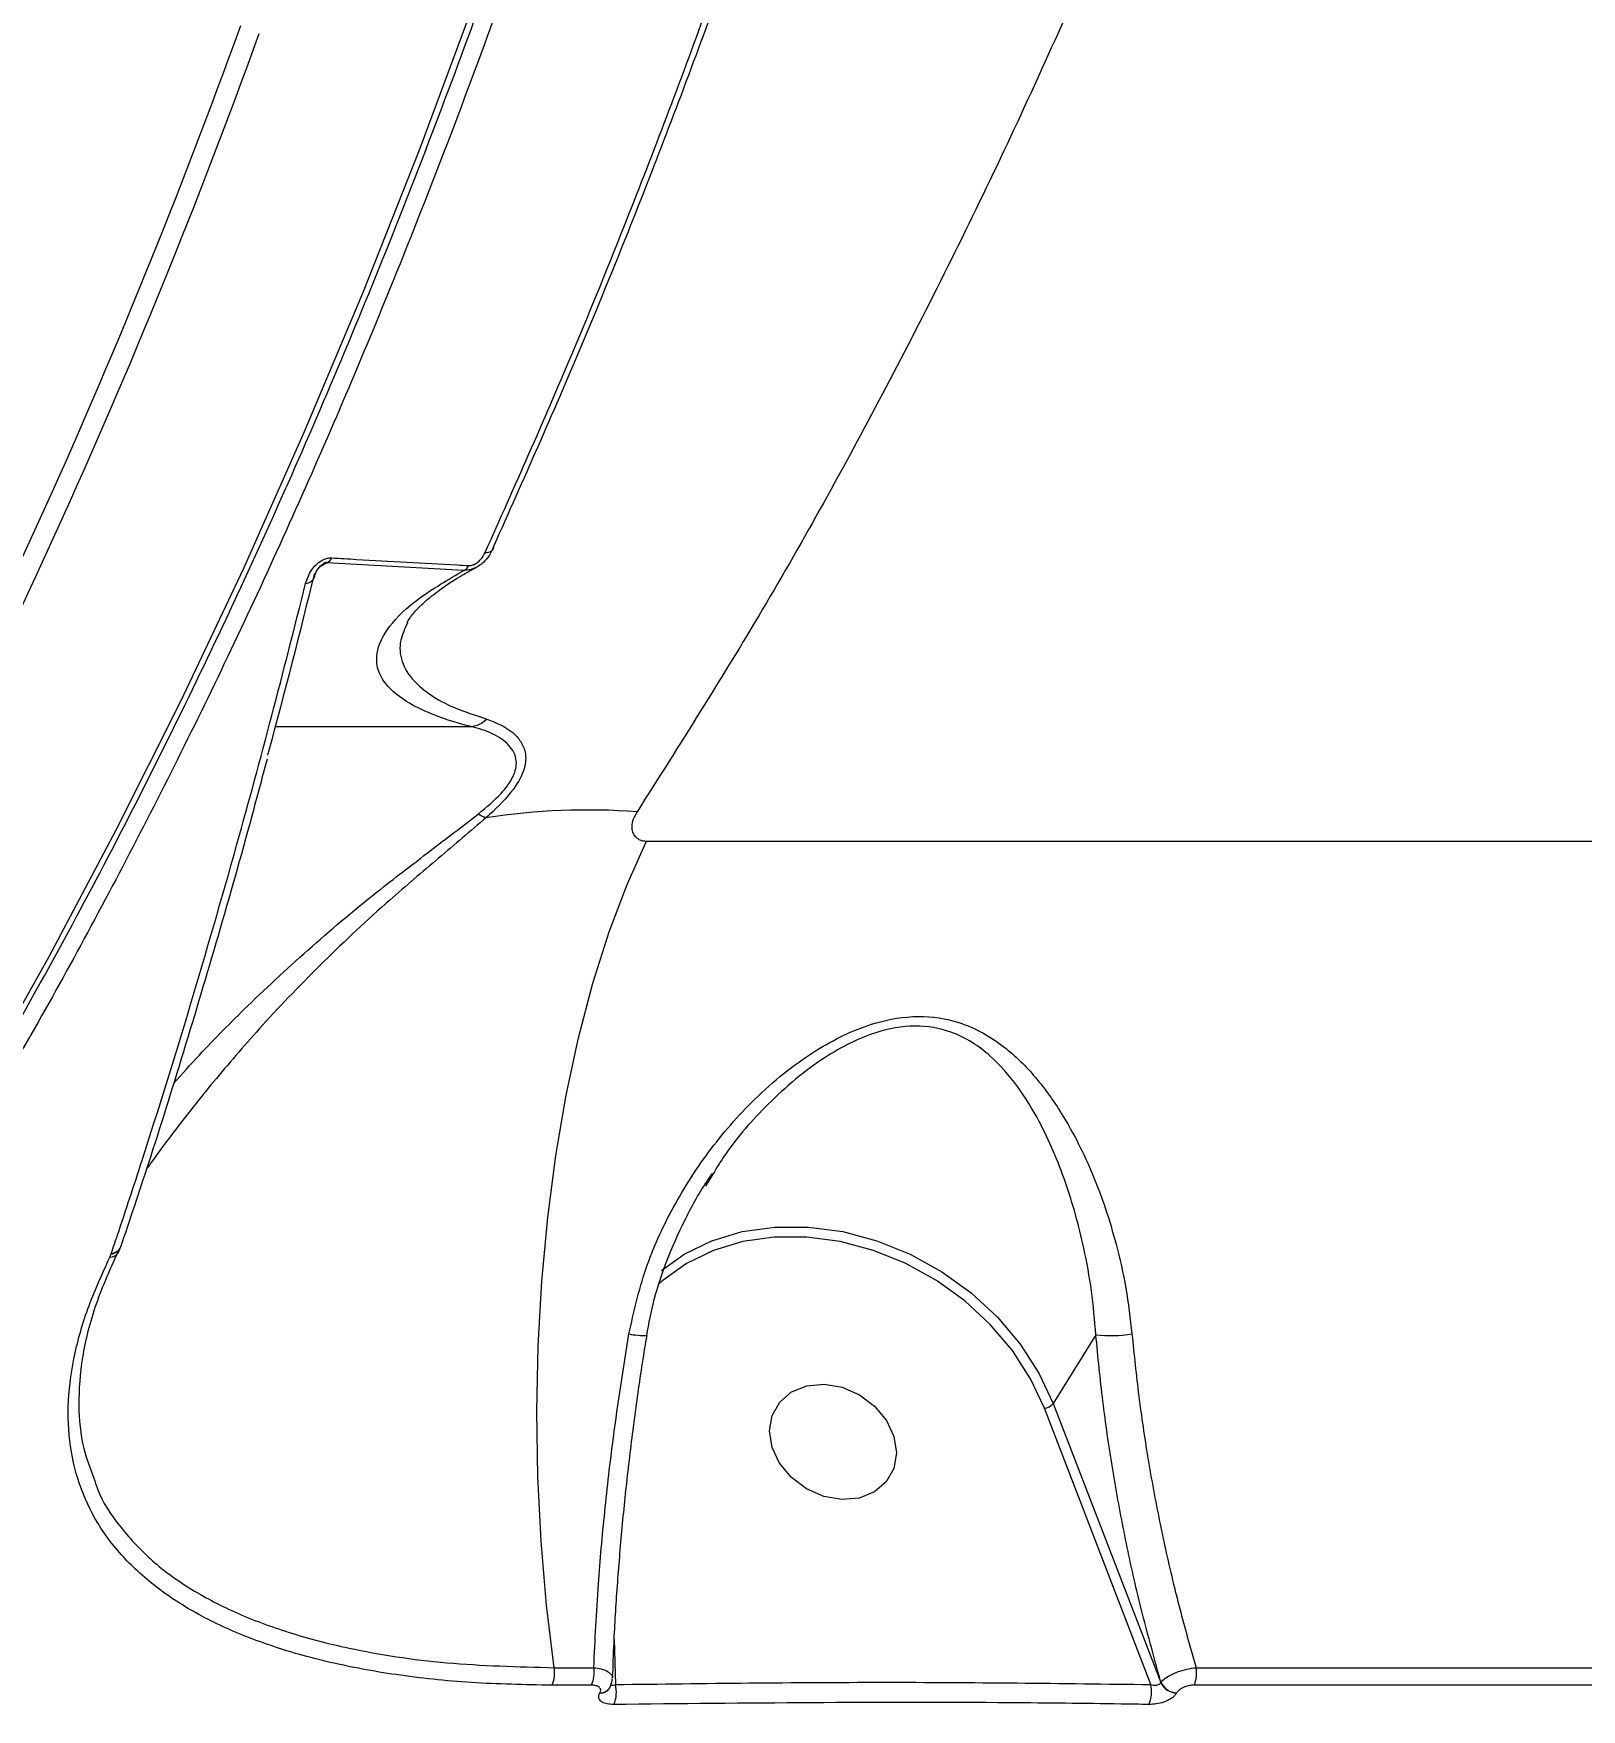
# Model space of a CAD drawing. Header units: millimetres. Extents: x -7735 to 7893, y -6545 to 6034.
# Drawn here: x 4696.5 to 4801, y -90.3 to 22.8 of the extents above; entities that cross this region are included whole.
import ezdxf

# ---------------------------------------------------------------- set-up
doc = ezdxf.new("R2010")
doc.units = ezdxf.units.MM
for name, color, linetype in [('DIKOM_ОБЪЕКТ', 7, 'Continuous'), ('DIKOM_РАЗМЕР_ЗОНА', 7, 'Continuous'), ('DIKOM_РАЗМЕР_ОБЪЕКТА', 7, 'Continuous')]:
    doc.layers.add(name, color=color, linetype=linetype)
doc.styles.add('style1', font='arial.ttf', dxfattribs={"width": 0.8})
doc.dimstyles.new('1-50', dxfattribs={"dimtxt": 300, "dimasz": 200, "dimexe": 100, "dimexo": 0, "dimgap": 100, "dimtad": 1, "dimtxsty": 'style1', "dimcen": 200, "dimclrd": 7, "dimclre": 7, "dimclrt": 7, "dimadec": 1, "dimazin": 2, "dimtfac": 1, "dimtmove": 0, "dimatfit": 2, "dimfxl": 0, "dimlwd": 25, "dimlwe": 18, "dimarcsym": 0})

# ---------------------------------------------------------------- blocks, each defined once
blk = doc.blocks.new('*D0')
at = {"layer": 'Defpoints', "color": 0, "transparency": 16777216}
for p in [(5893.22, 882.1), (-4595.74, 266.13), (5893.22, -5840.17)]:
    blk.add_point(p, dxfattribs=at)
at = {"layer": 'DIKOM_РАЗМЕР_ОБЪЕКТА', "color": 7, "lineweight": 18, "transparency": 16777216}
for p, q in [((5893.22, 882.1), (5893.22, -5940.17)), ((-4595.74, 266.13), (-4595.74, -5940.17))]:
    blk.add_line(p, q, dxfattribs=at)
at = {"layer": 'DIKOM_РАЗМЕР_ОБЪЕКТА', "color": 7, "lineweight": 25, "transparency": 16777216}
blk.add_line((-4395.74, -5840.17), (5693.22, -5840.17), dxfattribs=at)
at = {"layer": 'DIKOM_РАЗМЕР_ОБЪЕКТА', "color": 7, "transparency": 16777216}
for points in [[(-4395.74, -5806.84), (-4395.74, -5873.51), (-4595.74, -5840.17)], [(5693.22, -5806.84), (5693.22, -5873.51), (5893.22, -5840.17)]]:
    blk.add_solid(points, dxfattribs=at)
at = {"layer": 'DIKOM_РАЗМЕР_ОБЪЕКТА', "color": 7, "transparency": 16777216, "insert": (648.74, -5587), "char_height": 300, "attachment_point": 5, "style": 'style1'}
blk.add_mtext('10450', dxfattribs=at)
blk = doc.blocks.new('*D3')
at = {"layer": 'Defpoints', "color": 0, "transparency": 16777216}
for p in [(-6112.56, 266.13), (7893.22, 266.13), (7893.22, -6445.11)]:
    blk.add_point(p, dxfattribs=at)
at = {"layer": 'DIKOM_РАЗМЕР_ЗОНА', "color": 7, "lineweight": 18, "transparency": 16777216}
for p, q in [((-6112.56, 266.13), (-6112.56, -6545.11)), ((7893.22, 266.13), (7893.22, -6545.11))]:
    blk.add_line(p, q, dxfattribs=at)
at = {"layer": 'DIKOM_РАЗМЕР_ЗОНА', "color": 7, "lineweight": 25, "transparency": 16777216}
blk.add_line((-5912.56, -6445.11), (7693.22, -6445.11), dxfattribs=at)
at = {"layer": 'DIKOM_РАЗМЕР_ЗОНА', "color": 7, "transparency": 16777216}
for points in [[(-5912.56, -6411.77), (-5912.56, -6478.44), (-6112.56, -6445.11)], [(7693.22, -6411.77), (7693.22, -6478.44), (7893.22, -6445.11)]]:
    blk.add_solid(points, dxfattribs=at)
at = {"layer": 'DIKOM_РАЗМЕР_ЗОНА', "color": 7, "transparency": 16777216, "insert": (890.33, -6191.83), "char_height": 300, "attachment_point": 5, "style": 'style1'}
blk.add_mtext('13950', dxfattribs=at)

msp = doc.modelspace()

# ---------------------------------------------------------------- linework, layer by layer
at = {"layer": 'DIKOM_ОБЪЕКТ', "color": 7, "linetype": 'Continuous', "lineweight": 15}
for p, q in [((4716.264, -12.955), (4715.765, -13.264)), ((4725.519, -13.472), (4716.264, -12.955)), ((4726.027, -24.031), (4712.754, -24.031)), ((4737.848, -31.747), (4885.258, -31.747)), ((4742.331, -54.214), (4741.827, -55.019)), ((4701.615, -59.826), (4701.705, -59.602)), ((4701.705, -59.602), (4701.715, -59.572)), ((4702.353, -59.124), (4702.357, -59.113)), ((4737.856, -65.103), (4737.854, -65.106)), ((4768.177, -65.06), (4765.299, -69.696)), ((4771.89, -88.658), (4764.698, -70.017)), ((4765.299, -69.696), (4772.564, -88.527)), ((4735.664, -85.623), (4735.749, -88.658)), ((4731.614, -87.521), (4734.285, -87.521)), ((4774.952, -87.521), (4837.436, -87.521)), ((4734.125, -88.704), (4731.452, -88.704)), ((4734.693, -89.232), (4734.702, -89.217)), ((4735.349, -88.887), (4735.361, -88.867)), ((4772.564, -88.527), (4772.572, -88.513)), ((4773.636, -89.217), (4773.628, -89.232)), ((4837.35, -88.704), (4774.821, -88.704))]:
    msp.add_line(p, q, dxfattribs=at)
at = {"layer": 'DIKOM_ОБЪЕКТ', "color": 7, "linetype": 'Continuous', "lineweight": 15, "flags": 128}
for points in [[(4629.098, -124.149), (4634.897, -119.481), (4640.624, -114.489), (4646.274, -109.175), (4651.842, -103.546), (4657.324, -97.605), (4662.714, -91.358), (4668.01, -84.81), (4673.204, -77.966), (4678.295, -70.833), (4683.277, -63.416), (4688.145, -55.721), (4692.897, -47.755), (4697.527, -39.524), (4702.033, -31.037), (4706.41, -22.299), (4710.654, -13.318), (4714.763, -4.101), (4718.732, 5.343), (4722.558, 15.006), (4726.238, 24.881)], [(4726.959, -12.263), (4727.09, -12.258), (4727.209, -12.236), (4727.313, -12.199), (4727.399, -12.147), (4727.466, -12.082), (4727.511, -12.005), (4727.534, -11.918), (4727.534, -11.824)], [(4731.614, -87.521), (4731.093, -83.308), (4730.723, -78.995), (4730.505, -74.618), (4730.442, -70.209), (4730.535, -65.804), (4730.782, -61.436), (4731.182, -57.14), (4731.731, -52.949), (4732.425, -48.895), (4733.259, -45.011), (4734.227, -41.326), (4735.32, -37.87), (4736.53, -34.668), (4737.848, -31.747)], [(4764.698, -70.017), (4763.764, -68.025), (4762.539, -66.127), (4761.048, -64.363), (4759.326, -62.773), (4757.409, -61.391), (4755.339, -60.247), (4753.162, -59.367), (4750.925, -58.769), (4748.677, -58.466), (4746.468, -58.466), (4744.346, -58.769), (4742.356, -59.367), (4740.543, -60.247), (4738.947, -61.391), (4738.632, -61.672)], [(4738.852, -60.709), (4740.389, -59.621), (4742.259, -58.713), (4744.31, -58.096), (4746.5, -57.785), (4748.778, -57.785), (4751.096, -58.096), (4753.402, -58.713), (4755.648, -59.621), (4757.782, -60.801), (4759.759, -62.226), (4761.536, -63.866), (4763.072, -65.685), (4764.336, -67.642), (4765.299, -69.696)], [(4751.035, -76.177), (4749.817, -75.967), (4748.65, -75.458), (4747.626, -74.692), (4746.83, -73.731), (4746.325, -72.653), (4746.154, -71.545), (4746.329, -70.497), (4746.836, -69.594), (4747.634, -68.909), (4748.66, -68.497), (4749.828, -68.392), (4751.046, -68.603), (4752.214, -69.112), (4753.237, -69.877), (4754.034, -70.838), (4754.538, -71.916), (4754.71, -73.024), (4754.535, -74.072), (4754.027, -74.976), (4753.229, -75.661), (4752.204, -76.073), (4751.035, -76.177)]]:
    msp.add_lwpolyline(points, dxfattribs=at)
at = {"layer": 'DIKOM_ОБЪЕКТ', "color": 7, "linetype": 'Continuous', "lineweight": 15}
for centre, radius, start, end in [((4283.809, 177.474), 453.651, 330.98818, 340.13073), ((4284.06, 177.302), 454.709, 330.98865, 340.13011), ((4716.042, -12.391), 0.606, 291.51387, 336.56965), ((4725.29, -12.927), 0.591, 292.75931, 337.78488), ((4714.812, -13.697), 0.657, 271.97855, 339.9552), ((4727.702, -28.266), 2.026, 233.74379, 249.93785), ((4733.877, -74.959), 45.314, 85.78542, 98.71929), ((4701.628, -59.16), 0.666, 268.87987, 329.94004), ((4701.656, -58.857), 0.747, 273.79679, 339.10793), ((4701.675, -58.836), 0.738, 273.1377, 336.60836), ((4737.739, -59.465), 5.642, 258.92302, 271.1757), ((4769.183, -56.176), 8.94, 263.53878, 279.20147), ((4764.58, -69.072), 0.952, 277.14552, 319.06582), ((4729.707, -87.863), 1.937, 334.27131, 10.16173), ((4732.348, -87.861), 1.967, 334.62682, 9.94231), ((4772.622, -87.862), 2.355, 339.04135, 8.30402), ((4734.723, -88.493), 0.74, 267.67966, 327.76725), ((4734.732, -88.477), 0.741, 267.68469, 327.80321), ((4733.661, -89.176), 2.151, 337.29563, 13.92498), ((4769.674, -89.114), 2.262, 336.75389, 11.61149), ((4773.654, -88.037), 1.195, 204.23294, 268.77572), ((4773.662, -88.022), 1.195, 204.23462, 268.77684)]:
    msp.add_arc(centre, radius, start, end, dxfattribs=at)
for points, knots in [([(4659.485, 629.354), (4661.513, 627.016), (4667.017, 620.672), (4675.714, 609.372), (4685.449, 595.203), (4694.771, 579.964), (4703.645, 563.748), (4712.027, 546.623), (4719.886, 528.637), (4727.198, 509.801), (4733.963, 490.165), (4740.163, 469.796), (4745.772, 448.79), (4750.761, 427.245), (4755.111, 405.221), (4758.8, 382.748), (4761.836, 359.872), (4764.214, 336.666), (4765.926, 313.24), (4766.961, 289.702), (4767.311, 266.125), (4766.961, 242.548), (4765.926, 219.01), (4764.214, 195.584), (4761.836, 172.378), (4758.8, 149.501), (4755.111, 127.028), (4750.761, 105.005), (4745.772, 83.46), (4740.163, 62.454), (4733.962, 42.085), (4727.198, 22.448), (4720.225, 4.494), (4713.136, -11.884), (4706.016, -26.803), (4698.516, -41.064), (4690.67, -54.605), (4682.551, -67.311), (4674.179, -79.147), (4666.49, -89.03), (4661.513, -94.766), (4659.485, -97.103)], [0, 0, 0, 0, 0.0156535, 0.0424906, 0.0694123, 0.0963772, 0.1233419, 0.1502637, 0.1771008, 0.2039378, 0.2308596, 0.2578243, 0.2847891, 0.3117108, 0.3385479, 0.3653847, 0.392306, 0.4192705, 0.446235, 0.4731564, 0.4999931, 0.5268301, 0.5537517, 0.5807164, 0.607681, 0.6346026, 0.6614395, 0.6882765, 0.7151981, 0.7421628, 0.7691275, 0.7960491, 0.822886, 0.845964, 0.8691648, 0.8923928, 0.9156209, 0.9388217, 0.9615842, 0.9843465, 1, 1, 1, 1]), ([(4737.207, 562.018), (4739.835, 557.886), (4745.093, 549.616), (4752.573, 536.296), (4759.731, 522.35), (4766.797, 507.142), (4773.704, 490.598), (4780.369, 472.659), (4786.508, 454.026), (4792.087, 434.787), (4797.073, 415.029), (4801.395, 395.022), (4805.048, 374.807), (4808.057, 354.439), (4810.453, 333.763), (4812.224, 312.877), (4813.355, 291.876), (4813.843, 270.403), (4813.629, 248.501), (4812.686, 226.228), (4811.027, 204.096), (4808.69, 182.5), (4805.706, 161.487), (4802.126, 141.085), (4797.933, 121.049), (4793.151, 101.472), (4787.808, 82.444), (4781.957, 64.143), (4775.616, 46.597), (4768.819, 29.802), (4761.554, 13.685), (4753.847, -1.668), (4745.765, -16.269), (4740.057, -25.272), (4737.207, -29.767)], [0, 0, 0, 0, 0.0284578, 0.0569511, 0.0854442, 0.1139019, 0.1459253, 0.1780518, 0.2102298, 0.2424062, 0.2745293, 0.3065503, 0.337558, 0.3686634, 0.3998176, 0.4309707, 0.4620735, 0.4930794, 0.5259479, 0.558875, 0.5918025, 0.6246716, 0.656167, 0.6877611, 0.7194068, 0.7510542, 0.7826522, 0.81415, 0.8450489, 0.876038, 0.9070736, 0.9381098, 0.9691003, 1, 1, 1, 1]), ([(4597.642, -143.228), (4598.201, -142.99), (4600.698, -141.925), (4605.095, -139.724), (4610.827, -136.619), (4616.511, -133.188), (4622.145, -129.462), (4627.723, -125.436), (4633.242, -121.116), (4638.698, -116.503), (4644.086, -111.602), (4649.402, -106.417), (4654.642, -100.951), (4659.803, -95.208), (4664.879, -89.194), (4669.868, -82.911), (4674.766, -76.367), (4679.569, -69.565), (4684.273, -62.51), (4688.874, -55.208), (4693.371, -47.665), (4697.758, -39.885), (4702.033, -31.876), (4706.193, -23.643), (4710.235, -15.192), (4714.155, -6.529), (4717.951, 2.338), (4721.619, 11.403), (4725.158, 20.66), (4728.564, 30.101), (4731.835, 39.719), (4734.969, 49.507), (4737.963, 59.458), (4740.815, 69.564), (4743.523, 79.818), (4746.084, 90.212), (4748.498, 100.738), (4750.762, 111.388), (4752.874, 122.154), (4754.833, 133.029), (4756.638, 144.003), (4758.287, 155.069), (4759.779, 166.218), (4761.112, 177.443), (4762.286, 188.734), (4763.3, 200.083), (4764.154, 211.482), (4764.845, 222.922), (4765.375, 234.394), (4765.741, 245.89), (4765.93, 256.137), (4765.956, 262.55), (4765.966, 265.124)], [0, 0, 0, 0, 0.0058768, 0.0262675, 0.0466642, 0.0670671, 0.087475, 0.1078876, 0.1283047, 0.1487257, 0.16915, 0.1895772, 0.2100063, 0.2304374, 0.2508696, 0.2713028, 0.2917369, 0.3121714, 0.3326061, 0.3530404, 0.373475, 0.3939091, 0.4143426, 0.434776, 0.4552089, 0.4756412, 0.4960728, 0.5165038, 0.5369346, 0.5573646, 0.577794, 0.5982233, 0.6186517, 0.6390797, 0.6595072, 0.6799343, 0.7003611, 0.7207874, 0.7412133, 0.7616388, 0.7820641, 0.8024892, 0.8229139, 0.8433384, 0.8637627, 0.8841868, 0.9046108, 0.9250346, 0.9454584, 0.9658821, 0.9863058, 1, 1, 1, 1]), ([(4749.175, 44.43), (4747.553, 39.514), (4744.309, 29.683), (4739.031, 15.426), (4733.478, 1.514), (4729.515, -7.378), (4727.534, -11.824)], [0, 0, 0, 0, 0.2491218, 0.4982422, 0.7491216, 1, 1, 1, 1]), ([(4726.959, -12.263), (4728.929, -7.841), (4732.869, 1.004), (4738.419, 14.902), (4743.72, 29.212), (4746.991, 39.129), (4748.627, 44.088)], [0, 0, 0, 0, 0.2491208, 0.4982413, 0.7491197, 1, 1, 1, 1]), ([(4727.534, -11.824), (4727.433, -12.066), (4727.231, -12.552), (4726.677, -13.118), (4726.065, -13.437), (4725.685, -13.462), (4725.519, -13.472)], [0, 0, 0, 0, 0.2829184, 0.5675054, 0.8112635, 1, 1, 1, 1]), ([(4725.837, -13.151), (4725.895, -13.149), (4726.017, -13.146), (4726.229, -13.073), (4726.452, -12.936), (4726.74, -12.666), (4726.871, -12.426), (4726.959, -12.263)], [0, 0, 0, 0, 0.12114414, 0.25243461, 0.41167553, 0.59945603, 1, 1, 1, 1]), ([(4714.835, -14.353), (4714.936, -14.056), (4715.08, -13.633), (4715.51, -13.106), (4715.857, -12.826), (4716.209, -12.67), (4716.444, -12.627), (4716.566, -12.631), (4716.598, -12.632)], [0, 0, 0, 0, 0.4030204, 0.5733566, 0.7451405, 0.8534352, 0.9617097, 1, 1, 1, 1]), ([(4715.435, -13.924), (4715.443, -13.886), (4715.481, -13.707), (4715.62, -13.425), (4715.842, -13.157), (4715.989, -13.04), (4716.068, -12.997), (4716.106, -12.981), (4716.129, -12.973), (4716.144, -12.969), (4716.149, -12.969), (4716.152, -12.968)], [0, 0, 0, 0, 0.1219466, 0.5732302, 0.7869648, 0.885412, 0.9217281, 0.9449235, 0.9623229, 0.9806384, 1, 1, 1, 1]), ([(4716.264, -12.955), (4716.256, -12.953), (4716.238, -12.95), (4716.203, -12.951), (4716.169, -12.958), (4716.133, -12.969), (4716.09, -12.986), (4716.043, -13.009), (4716.022, -13.025), (4716.015, -13.031)], [0, 0, 0, 0, 0.14756862, 0.29988628, 0.45435104, 0.50099326, 0.6673745, 0.88688917, 1, 1, 1, 1]), ([(4716.598, -12.632), (4717.158, -12.665), (4719.958, -12.829), (4723.041, -13.001), (4725.576, -13.137), (4725.837, -13.151)], [0, 0, 0, 0, 0.1831828, 0.9158916, 1, 1, 1, 1]), ([(4726.027, -24.031), (4725.707, -23.945), (4724.473, -23.612), (4722.775, -22.978), (4721.225, -22.113), (4720.193, -21.17), (4719.646, -20.161), (4719.569, -18.844), (4720.349, -17.242), (4722.3, -15.36), (4724.447, -14.101), (4725.519, -13.472)], [0, 0, 0, 0, 0.0310704, 0.1198379, 0.2089528, 0.2979286, 0.3968229, 0.4957426, 0.6636309, 0.8319716, 1, 1, 1, 1]), ([(4721.695, -16.987), (4721.709, -16.954), (4721.778, -16.79), (4722.143, -16.305), (4722.851, -15.594), (4723.885, -14.771), (4725.043, -13.984), (4726.003, -13.459), (4726.395, -13.245)], [0, 0, 0, 0, 0.04851071, 0.24203888, 0.4343432, 0.63544927, 0.85114899, 1, 1, 1, 1]), ([(4701.715, -59.572), (4701.855, -59.157), (4702.555, -57.085), (4704.357, -51.607), (4707.068, -42.903), (4709.975, -32.845), (4712.565, -23.323), (4714.079, -17.343), (4714.835, -14.353)], [0, 0, 0, 0, 0.0299885, 0.1499477, 0.390056, 0.6301649, 0.8150836, 1, 1, 1, 1]), ([(4715.422, -13.686), (4714.416, -17.737), (4713.382, -21.899), (4712.286, -25.83), (4712.256, -25.934)], [0, 0, 0, 0, 0.9734623, 1, 1, 1, 1]), ([(4721.724, -16.999), (4721.535, -17.398), (4721.116, -18.284), (4721.236, -19.618), (4721.961, -20.848), (4723.208, -21.886), (4724.748, -22.745), (4726.297, -23.255), (4727.069, -23.509)], [0, 0, 0, 0, 0.1689811, 0.3740544, 0.5783558, 0.7189437, 0.8597625, 1, 1, 1, 1]), ([(4727.069, -23.509), (4727.045, -23.533), (4726.899, -23.672), (4726.566, -23.907), (4726.224, -23.987), (4726.036, -24.031)], [0, 0, 0, 0, 0.0844132, 0.4975706, 1, 1, 1, 1]), ([(4727.069, -23.509), (4727.695, -23.758), (4728.572, -24.107), (4729.364, -24.979), (4729.722, -25.764), (4729.695, -26.85), (4728.884, -28.344), (4727.794, -29.465), (4727.09, -30.094), (4727.007, -30.168)], [0, 0, 0, 0, 0.286511, 0.4015665, 0.5163067, 0.6574683, 0.7993958, 0.9763533, 1, 1, 1, 1]), ([(4726.036, -24.031), (4726.035, -24.031), (4726.033, -24.031), (4726.029, -24.031), (4726.028, -24.031), (4726.027, -24.031)], [0, 0, 0, 0, 0.3755105, 0.7898201, 1, 1, 1, 1]), ([(4726.504, -29.899), (4727.045, -29.448), (4728.02, -28.634), (4728.941, -27.366), (4729.169, -26.176), (4728.584, -25.18), (4727.47, -24.441), (4726.51, -24.142), (4726.037, -24.031), (4726.036, -24.031)], [0, 0, 0, 0, 0.1595515, 0.2875279, 0.4150411, 0.5934684, 0.7962119, 0.9997264, 1, 1, 1, 1]), ([(4702.359, -59.131), (4702.984, -57.27), (4704.425, -52.98), (4706.62, -45.972), (4708.952, -38.14), (4710.83, -31.539), (4711.911, -27.472), (4712.253, -26.182)], [0, 0, 0, 0, 0.1807766, 0.4167134, 0.6530256, 0.8899697, 1, 1, 1, 1]), ([(4727.007, -30.168), (4725.947, -31.074), (4723.822, -32.887), (4720.047, -36.075), (4716.012, -39.857), (4712.078, -43.935), (4708.737, -47.794), (4706.199, -50.996), (4704.672, -53.039), (4704.14, -53.81), (4704.117, -53.844)], [0, 0, 0, 0, 0.1224709, 0.2452762, 0.4177521, 0.5901782, 0.7343444, 0.8783862, 0.9946498, 1, 1, 1, 1]), ([(4705.936, -48.08), (4706.502, -47.451), (4708.019, -45.763), (4711.126, -42.612), (4715.217, -38.829), (4719.394, -35.328), (4723.255, -32.404), (4725.422, -30.733), (4726.504, -29.899)], [0, 0, 0, 0, 0.10428554, 0.27982668, 0.49217523, 0.70459792, 0.85250719, 1, 1, 1, 1]), ([(4737.207, -29.767), (4737.112, -29.931), (4736.916, -30.271), (4736.822, -30.732), (4736.873, -31.115), (4737.03, -31.412), (4737.274, -31.614), (4737.561, -31.728), (4737.756, -31.741), (4737.848, -31.747)], [0, 0, 0, 0, 0.1943926, 0.4037056, 0.5538932, 0.6909815, 0.8350397, 0.921871, 1, 1, 1, 1]), ([(4736.655, -65.002), (4736.987, -63.526), (4737.651, -60.572), (4739.591, -56.369), (4742.117, -52.427), (4744.813, -49.389), (4747.336, -47.188), (4749.351, -45.781), (4751.344, -44.713), (4753.572, -43.859), (4756.221, -43.425), (4758.691, -43.816), (4760.568, -44.643), (4762.346, -45.834), (4764.16, -47.633), (4766.187, -50.493), (4768.073, -54.211), (4769.42, -58.256), (4770.248, -61.894), (4770.491, -63.966), (4770.612, -65.002)], [0, 0, 0, 0, 0.0727741, 0.14562659, 0.22208614, 0.2985163, 0.34092793, 0.38329325, 0.41648428, 0.44960812, 0.49864563, 0.54778948, 0.58084585, 0.61396561, 0.67108323, 0.72831858, 0.81320368, 0.89807612, 0.94904912, 1, 1, 1, 1]), ([(4768.177, -65.06), (4768.092, -64.068), (4767.921, -62.071), (4767.28, -58.585), (4766.19, -54.669), (4764.652, -51.06), (4762.931, -48.247), (4761.4, -46.48), (4759.844, -45.291), (4758.211, -44.472), (4755.987, -44.074), (4753.58, -44.511), (4751.558, -45.351), (4749.732, -46.404), (4747.87, -47.786), (4745.548, -49.945), (4743.63, -52.069), (4742.591, -53.785), (4742.331, -54.214)], [0, 0, 0, 0, 0.0645458, 0.1299291, 0.2367181, 0.3463063, 0.4171822, 0.4894324, 0.5290351, 0.56961, 0.627581, 0.6854748, 0.7251263, 0.7659244, 0.8184575, 0.871766, 0.9679422, 1, 1, 1, 1]), ([(4737.855, -65.104), (4738.01, -64.294), (4738.338, -62.568), (4739.204, -59.976), (4740.393, -57.328), (4741.442, -55.378), (4742.16, -54.373), (4742.296, -54.183)], [0, 0, 0, 0, 0.20782021, 0.44270949, 0.68748684, 0.94091103, 1, 1, 1, 1]), ([(4731.452, -88.704), (4729.625, -88.669), (4725.97, -88.6), (4720.97, -88.058), (4716.419, -87.213), (4712.366, -86.065), (4708.764, -84.612), (4705.677, -82.848), (4703.122, -80.793), (4701.126, -78.457), (4699.73, -75.848), (4698.925, -72.994), (4698.713, -69.938), (4699.109, -66.702), (4700.02, -63.338), (4701.084, -60.996), (4701.615, -59.826)], [0, 0, 0, 0, 0.0751069, 0.150215, 0.2212814, 0.2925777, 0.3636444, 0.4347704, 0.5061245, 0.5772485, 0.6483396, 0.7196587, 0.7907514, 0.8604284, 0.9303185, 1, 1, 1, 1]), ([(4702.259, -59.24), (4701.692, -60.5), (4700.558, -63.02), (4699.686, -66.536), (4699.44, -69.782), (4699.692, -72.514), (4700.286, -74.079), (4700.537, -74.743)], [0, 0, 0, 0, 0.2202244, 0.4404405, 0.6445844, 0.8493773, 1, 1, 1, 1]), ([(4702.204, -59.493), (4702.214, -59.473), (4702.275, -59.353), (4702.315, -59.228), (4702.349, -59.125)], [0, 0, 0, 0, 0.1674709, 1, 1, 1, 1]), ([(4734.285, -87.521), (4734.375, -85.653), (4734.54, -82.214), (4735.009, -76.996), (4735.651, -71.348), (4736.285, -67.338), (4736.655, -65.002)], [0, 0, 0, 0, 0.2580783, 0.4750062, 0.6940736, 1, 1, 1, 1]), ([(4735.565, -88.214), (4735.59, -87.434), (4735.655, -85.405), (4735.868, -82.007), (4736.191, -78.057), (4736.61, -74.039), (4737.126, -69.997), (4737.554, -67.011), (4737.83, -65.391), (4737.878, -65.11)], [0, 0, 0, 0, 0.1062879, 0.2766351, 0.4479569, 0.6198924, 0.7920139, 0.9638163, 1, 1, 1, 1]), ([(4772.572, -88.513), (4772.03, -86.559), (4771.106, -83.229), (4770.052, -78.35), (4769.261, -73.98), (4768.614, -69.534), (4768.322, -66.551), (4768.177, -65.06)], [0, 0, 0, 0, 0.25905306, 0.44162556, 0.62419552, 0.812098, 1, 1, 1, 1]), ([(4770.612, -65.002), (4770.754, -66.395), (4771.039, -69.182), (4771.669, -73.416), (4772.452, -77.662), (4773.371, -81.772), (4774.226, -85.052), (4774.771, -86.905), (4774.952, -87.521)], [0, 0, 0, 0, 0.182797, 0.3655926, 0.5537483, 0.7419007, 0.9141886, 1, 1, 1, 1]), ([(4700.537, -74.743), (4700.613, -74.984), (4700.975, -76.146), (4702.22, -77.982), (4704.256, -80.226), (4706.882, -82.175), (4710.025, -83.831), (4713.646, -85.194), (4718.327, -86.409), (4724.238, -87.328), (4729.155, -87.457), (4731.614, -87.521)], [0, 0, 0, 0, 0.0285481, 0.1374203, 0.2466383, 0.3555133, 0.4643654, 0.5735703, 0.6824317, 0.8412181, 1, 1, 1, 1]), ([(4734.285, -87.521), (4734.448, -87.543), (4734.811, -87.591), (4735.182, -87.738), (4735.441, -87.937), (4735.563, -88.091), (4735.535, -88.2), (4735.532, -88.212)], [0, 0, 0, 0, 0.2329007, 0.5198459, 0.6851768, 0.9672827, 1, 1, 1, 1]), ([(4772.572, -88.513), (4772.657, -88.421), (4772.835, -88.227), (4773.259, -87.984), (4773.76, -87.774), (4774.318, -87.604), (4774.74, -87.549), (4774.952, -87.521)], [0, 0, 0, 0, 0.20442539, 0.43013626, 0.56345037, 0.78022103, 1, 1, 1, 1]), ([(4734.702, -89.217), (4734.707, -89.208), (4734.744, -89.14), (4734.77, -89.015), (4734.706, -88.885), (4734.573, -88.783), (4734.388, -88.717), (4734.207, -88.708), (4734.125, -88.704)], [0, 0, 0, 0, 0.0340183, 0.2523003, 0.4705732, 0.5979358, 0.8193787, 1, 1, 1, 1]), ([(4735.646, -90.006), (4735.49, -90), (4735.179, -89.988), (4734.832, -89.855), (4734.632, -89.655), (4734.598, -89.434), (4734.667, -89.288), (4734.693, -89.232)], [0, 0, 0, 0, 0.2182523, 0.4368078, 0.6530308, 0.8657355, 1, 1, 1, 1]), ([(4735.359, -88.871), (4735.437, -88.722), (4735.541, -88.524), (4735.526, -88.301), (4735.522, -88.245)], [0, 0, 0, 0, 0.7476793, 1, 1, 1, 1]), ([(4735.416, -88.61), (4735.416, -88.627), (4735.417, -88.672), (4735.484, -88.703), (4735.597, -88.705), (4735.698, -88.674), (4735.749, -88.658)], [0, 0, 0, 0, 0.1697811, 0.4338602, 0.7123166, 1, 1, 1, 1]), ([(4735.749, -88.658), (4741.756, -88.583), (4753.771, -88.431), (4765.85, -88.583), (4771.89, -88.658)], [0, 0, 0, 0, 0.4999186, 1, 1, 1, 1]), ([(4773.628, -89.232), (4773.59, -89.288), (4773.493, -89.434), (4773.202, -89.655), (4772.764, -89.855), (4772.253, -89.988), (4771.919, -90), (4771.752, -90.006)], [0, 0, 0, 0, 0.1342063, 0.347004, 0.5631957, 0.7817497, 1, 1, 1, 1]), ([(4771.89, -88.658), (4771.952, -88.674), (4772.074, -88.704), (4772.26, -88.704), (4772.419, -88.666), (4772.521, -88.6), (4772.552, -88.548), (4772.564, -88.527)], [0, 0, 0, 0, 0.2317915, 0.4562106, 0.6693336, 0.8722428, 1, 1, 1, 1]), ([(4774.821, -88.704), (4774.819, -88.704), (4774.714, -88.704), (4774.495, -88.724), (4774.217, -88.8), (4773.967, -88.91), (4773.759, -89.046), (4773.676, -89.162), (4773.636, -89.217)], [0, 0, 0, 0, 0.00432877, 0.21961467, 0.4354131, 0.56815303, 0.79372203, 1, 1, 1, 1]), ([(4771.752, -90.006), (4771.128, -89.996), (4768.006, -89.946), (4755.941, -89.799), (4744.551, -89.916), (4735.646, -90.006)], [0, 0, 0, 0, 0.0517118, 0.2585568, 1, 1, 1, 1])]:
    msp.add_open_spline(points, degree=3, knots=knots, dxfattribs=at)

# ---------------------------------------------------------------- dimensions: what is measured, and where the dimension line sits
at = {"layer": 'DIKOM_РАЗМЕР_ЗОНА'}
dim = msp.add_linear_dim(base=(7893.216, -6445.106), p1=(-6112.558, 266.125), p2=(7893.216, 266.125), text='13950', dimstyle='1-50', dxfattribs=at)
dim.commit()
dim.dimension.update_dxf_attribs({"geometry": '*D3', "text_midpoint": (890.329, -6445.106), "dimtype": 160})
at = {"layer": 'DIKOM_РАЗМЕР_ОБЪЕКТА'}
dim = msp.add_linear_dim(base=(5893.216, -5840.173), p1=(-4595.736, 266.125), p2=(5893.216, 882.098), text='10450', dimstyle='1-50', dxfattribs=at)
dim.commit()
dim.dimension.update_dxf_attribs({"geometry": '*D0', "text_midpoint": (648.74, -5840.173), "dimtype": 160})

doc.saveas('drawing.dxf')
